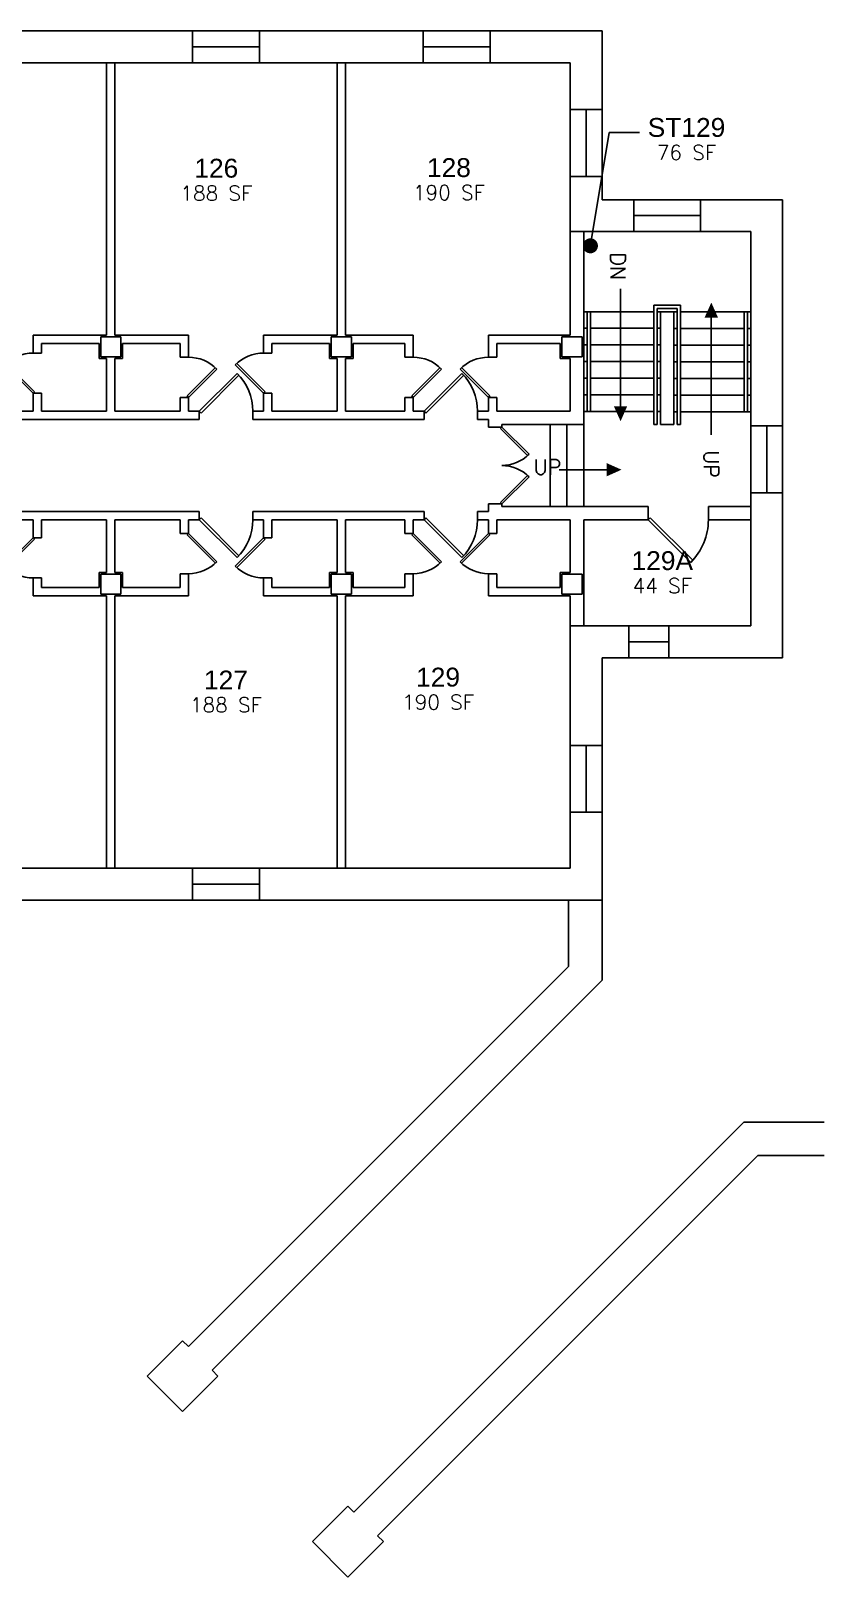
# Model space of a CAD drawing. Header units: inches. Extents: x -2 to 2969, y -44 to 2070.
# Drawn here: x 2494 to 2969, y 1097 to 2022 of the extents above; entities that cross this region are included whole.
import ezdxf
from ezdxf import colors
from ezdxf.entities.mleader import LeaderData, LeaderLine
from ezdxf.enums import TextEntityAlignment as Align
from ezdxf.math import Vec2, Vec3

# ---------------------------------------------------------------- set-up
doc = ezdxf.new("R2010")
doc.units = ezdxf.units.IN
doc.header["$MEASUREMENT"] = 0
doc.layers.get('0').update_dxf_attribs({"linetype": 'CONTINUOUS'})
for name, color, linetype in [('A-DOOR', 2, 'CONTINUOUS'), ('A-FLOR-LEVL', 3, 'CONTINUOUS'), ('A-GLAZ', 2, 'CONTINUOUS'), ('A-SPAC-ANOT', 7, 'CONTINUOUS'), ('A-SPAC-RMNO', 4, 'CONTINUOUS'), ('A-SPAC-RMTW', 4, 'CONTINUOUS'), ('A-WALL', 7, 'CONTINUOUS'), ('L-SITE', 1, 'CONTINUOUS'), ('S-COLS', 5, 'CONTINUOUS')]:
    doc.layers.add(name, color=color, linetype=linetype)
doc.styles.add('FAI1', font='arial.ttf')
doc.styles.add('ROMANS', font='ROMANS.shx')
doc.styles.add('simplex', font='simplex.shx')

# ---------------------------------------------------------------- blocks, each defined once
blk = doc.blocks.new('ARR')
blk.add_line((0, 0), (0, -70.14275))
blk.add_solid([(-4, 0), (4, 0), (0, 8.96525)])
blk = doc.blocks.new('AWI002')
blk.add_line((-0.5, -1), (0.5, -1))
blk = doc.blocks.new('ADO001')
for p, q in [((0.207106, 0.707105), (-0.499999, 0)), ((-0.465625, -0.034373), (0.240643, 0.671896)), ((-0.499999, 0), (-0.465625, -0.034373))]:
    blk.add_line(p, q)
blk.add_arc((-0.499999, 0), 0.999997, 0, 45)
blk = doc.blocks.new('ADO101')
for p, q in [((0.465624, -0.034373), (-0.240645, 0.671896)), ((-0.207108, 0.707105), (0.499997, 0)), ((0.499997, 0), (0.465624, -0.034373))]:
    blk.add_line(p, q)
blk.add_arc((0.499997, 0), 0.999997, 135, 180)
blk = doc.blocks.new('ADO401')
for p, q in [((-0.146, 0.354), (-0.5, 0)), ((-0.483, -0.017), (-0.13, 0.336)), ((-0.13, 0.336), (-0.146, 0.354)), ((0.13, 0.336), (0.146, 0.354)), ((0.483, -0.017), (0.13, 0.336)), ((0.146, 0.354), (0.5, 0)), ((-0.5, 0), (-0.483, -0.017)), ((0.5, 0), (0.483, -0.017))]:
    blk.add_line(p, q)
for centre, start, end in [((-0.5, 0), 0, 45), ((0.5, 0), 135, 180)]:
    blk.add_arc(centre, 0.5, start, end)
blk = doc.blocks.new('FMGRM1')
at = {"style": 'FAI1'}
for tag, p in [('DATA1', (0, -0.284)), ('DATA2', (0, -0.443)), ('DATA3', (0, -0.602)), ('DATA4', (0, -0.762)), ('DATA5', (0, -0.921))]:
    blk.add_attdef(tag, text='', height=0.117, dxfattribs=at).set_placement(p, align=Align.CENTER)
at = {"layer": 'A-SPAC-RMNO', "style": 'FAI1'}
blk.add_attdef('RMNUMB', text='', height=0.16, dxfattribs=at).set_placement((0, 0), align=Align.MIDDLE)
blk = doc.blocks.new('_Dot')
at = {"color": 0, "linetype": 'ByBlock', "lineweight": -2}
blk.add_line((-0.5, 0), (-1, 0), dxfattribs=at)
at = {"color": 0, "linetype": 'ByBlock', "const_width": 0.5}
blk.add_lwpolyline([(-0.25, 0, 1), (0.25, 0, 1)], format="xyb", close=True, dxfattribs=at)

msp = doc.modelspace()

# ---------------------------------------------------------------- linework, layer by layer
at = {"layer": 'A-FLOR-LEVL'}
for p, q in [((2824.69, 1853.69), (2866.69, 1853.69)), ((2826.69, 1793.9), (2826.69, 1853.69)), ((2828.69, 1793.9), (2828.69, 1853.69)), ((2866.69, 1786.19), (2866.69, 1857.69)), ((2882.69, 1857.69), (2866.69, 1857.69)), ((2868.69, 1786.19), (2868.69, 1855.69)), ((2880.69, 1855.69), (2868.69, 1855.69)), ((2868.69, 1853.69), (2870.69, 1853.69)), ((2880.69, 1853.69), (2878.69, 1853.69)), ((2880.69, 1786.19), (2880.69, 1855.69)), ((2882.69, 1786.19), (2882.69, 1857.69)), ((2924.69, 1853.69), (2882.69, 1853.69)), ((2920.69, 1793.69), (2920.69, 1853.69)), ((2922.69, 1793.69), (2922.69, 1853.69)), ((2824.69, 1843.9), (2826.69, 1843.9)), ((2828.69, 1843.9), (2866.69, 1843.9)), ((2868.69, 1843.9), (2870.69, 1843.9)), ((2880.69, 1843.69), (2878.69, 1843.69)), ((2920.69, 1843.69), (2882.69, 1843.69)), ((2924.69, 1843.69), (2922.69, 1843.69)), ((2824.69, 1833.9), (2826.69, 1833.9)), ((2828.69, 1833.9), (2866.69, 1833.9)), ((2868.69, 1833.9), (2870.69, 1833.9)), ((2880.69, 1833.69), (2878.69, 1833.69)), ((2920.69, 1833.69), (2882.69, 1833.69)), ((2924.69, 1833.69), (2922.69, 1833.69)), ((2824.69, 1823.9), (2826.69, 1823.9)), ((2828.69, 1823.9), (2866.69, 1823.9)), ((2868.69, 1823.9), (2870.69, 1823.9)), ((2880.69, 1823.69), (2878.69, 1823.69)), ((2920.69, 1823.69), (2882.69, 1823.69)), ((2924.69, 1823.69), (2922.69, 1823.69)), ((2824.69, 1813.9), (2826.69, 1813.9)), ((2828.69, 1813.9), (2866.69, 1813.9)), ((2868.69, 1813.9), (2870.69, 1813.9)), ((2880.69, 1813.69), (2878.69, 1813.69)), ((2920.69, 1813.69), (2882.69, 1813.69)), ((2924.69, 1813.69), (2922.69, 1813.69)), ((2824.69, 1803.9), (2826.69, 1803.9)), ((2828.69, 1803.9), (2866.69, 1803.9)), ((2868.69, 1803.9), (2870.69, 1803.9)), ((2880.69, 1803.69), (2878.69, 1803.69)), ((2920.69, 1803.69), (2882.69, 1803.69)), ((2924.69, 1803.69), (2922.69, 1803.69)), ((2804.69, 1786.19), (2804.69, 1737.19)), ((2814.69, 1786.19), (2814.69, 1737.19)), ((2824.69, 1793.9), (2866.69, 1793.9)), ((2824.69, 1786.19), (2824.69, 1737.19)), ((2866.69, 1786.19), (2868.69, 1786.19)), ((2868.69, 1793.9), (2870.69, 1793.9)), ((2880.69, 1793.69), (2878.69, 1793.69)), ((2880.69, 1786.19), (2882.69, 1786.19)), ((2924.69, 1793.69), (2882.69, 1793.69)), ((2838.36, 1759.16), (2809.99, 1759.16))]:
    msp.add_line(p, q, dxfattribs=at)
msp.add_solid([(2838.36, 1763.16), (2838.36, 1755.16), (2847.33, 1759.16)], dxfattribs=at)
at = {"layer": 'A-GLAZ'}
for p, q in [((2630.69, 2021.69), (2590.69, 2021.69)), ((2768.69, 2021.69), (2728.69, 2021.69)), ((2630.69, 2002.69), (2590.69, 2002.69)), ((2768.69, 2002.69), (2728.69, 2002.69)), ((2816.51, 1934.69), (2816.51, 1974.69)), ((2835.69, 1934.69), (2835.69, 1974.69)), ((2854.69, 1920.69), (2894.69, 1920.69)), ((2854.69, 1901.69), (2894.69, 1901.69)), ((2924.69, 1745.33), (2924.69, 1785.33)), ((2943.69, 1745.33), (2943.69, 1785.33)), ((2875.69, 1665.69), (2851.69, 1665.69)), ((2875.69, 1646.69), (2851.69, 1646.69)), ((2816.69, 1554.19), (2816.69, 1594.19)), ((2835.69, 1554.19), (2835.69, 1594.19)), ((2590.69, 1520.69), (2630.69, 1520.69)), ((2590.69, 1501.69), (2630.69, 1501.69))]:
    msp.add_line(p, q, dxfattribs=at)
at = {"layer": 'A-WALL'}
for p, q in [((1003.69, 2021.69), (2835.69, 2021.69)), ((2590.69, 2002.69), (2590.69, 2021.69)), ((2630.69, 2002.69), (2630.69, 2021.69)), ((2728.69, 2021.69), (2728.69, 2002.69)), ((2768.69, 2021.69), (2768.69, 2002.69)), ((2835.69, 1920.69), (2835.69, 2021.69)), ((2816.51, 2002.69), (983.69, 2002.69)), ((2539.19, 2002.69), (2539.19, 1839.69)), ((2544.19, 2002.69), (2544.19, 1839.69)), ((2677.19, 2002.69), (2677.19, 1839.69)), ((2682.19, 2002.69), (2682.19, 1839.69)), ((2816.51, 2002.69), (2816.51, 1839.69)), ((2816.51, 1974.69), (2835.69, 1974.69)), ((2816.51, 1934.69), (2835.69, 1934.69)), ((2835.69, 1920.69), (2943.69, 1920.69)), ((2854.69, 1901.69), (2854.69, 1920.69)), ((2894.69, 1901.69), (2894.69, 1920.69)), ((2943.69, 1920.69), (2943.69, 1646.69)), ((2924.69, 1901.69), (2816.51, 1901.69)), ((2824.69, 1786.19), (2824.69, 1901.69)), ((2924.69, 1665.69), (2924.69, 1901.69)), ((2870.69, 1786.19), (2870.69, 1853.69)), ((2878.69, 1853.69), (2870.69, 1853.69)), ((2878.69, 1786.19), (2878.69, 1853.69)), ((2495.19, 1839.69), (2539.19, 1839.69)), ((2495.19, 1839.69), (2495.19, 1828.94)), ((2500.19, 1834.69), (2534.69, 1834.69)), ((2500.19, 1834.69), (2500.19, 1828.94)), ((2539.19, 1839.69), (2534.69, 1839.69)), ((2534.69, 1834.69), (2534.69, 1825.69)), ((2544.19, 1839.69), (2588.19, 1839.69)), ((2548.69, 1839.69), (2544.19, 1839.69)), ((2548.69, 1834.69), (2583.19, 1834.69)), ((2548.69, 1825.69), (2548.69, 1834.69)), ((2583.19, 1834.69), (2583.19, 1826.44)), ((2588.19, 1839.69), (2588.19, 1826.44)), ((2633.19, 1839.69), (2633.19, 1828.94)), ((2677.19, 1839.69), (2633.19, 1839.69)), ((2638.19, 1834.69), (2638.19, 1828.94)), ((2638.19, 1834.69), (2672.69, 1834.69)), ((2672.69, 1834.69), (2672.69, 1825.69)), ((2673.69, 1839.69), (2677.19, 1839.69)), ((2686.69, 1839.69), (2682.19, 1839.69)), ((2682.19, 1839.69), (2722.69, 1839.69)), ((2686.69, 1834.69), (2717.69, 1834.69)), ((2686.69, 1825.69), (2686.69, 1834.69)), ((2717.69, 1834.69), (2717.69, 1826.44)), ((2722.69, 1839.69), (2722.69, 1826.44)), ((2767.69, 1839.69), (2767.69, 1826.44)), ((2767.69, 1839.69), (2816.51, 1839.69)), ((2772.69, 1834.69), (2772.69, 1826.44)), ((2772.69, 1834.69), (2810.69, 1834.69)), ((2816.51, 1839.69), (2810.69, 1839.69)), ((2810.69, 1834.69), (2810.69, 1825.69)), ((2500.19, 1828.94), (2495.19, 1828.94)), ((2534.69, 1825.69), (2539.19, 1825.69)), ((2539.19, 1825.69), (2539.19, 1794.19)), ((2544.19, 1825.69), (2544.19, 1794.19)), ((2544.19, 1825.69), (2548.69, 1825.69)), ((2588.19, 1826.44), (2583.19, 1826.44)), ((2638.19, 1828.94), (2633.19, 1828.94)), ((2672.69, 1825.69), (2677.19, 1825.69)), ((2677.19, 1825.69), (2677.19, 1794.19)), ((2682.19, 1825.69), (2682.19, 1794.19)), ((2682.19, 1825.69), (2686.69, 1825.69)), ((2717.69, 1826.44), (2722.69, 1826.44)), ((2772.69, 1826.44), (2767.69, 1826.44)), ((2810.69, 1825.69), (2816.51, 1825.69)), ((2816.51, 1794.19), (2816.51, 1825.69)), ((2495.19, 1804.94), (2495.19, 1794.19)), ((2500.19, 1804.94), (2495.19, 1804.94)), ((2500.19, 1804.94), (2500.19, 1794.19)), ((2633.19, 1804.94), (2633.19, 1794.19)), ((2638.19, 1804.94), (2633.19, 1804.94)), ((2638.19, 1804.94), (2638.19, 1794.19)), ((2583.19, 1802.44), (2583.19, 1794.19)), ((2588.19, 1802.44), (2583.19, 1802.44)), ((2588.19, 1802.44), (2588.19, 1794.19)), ((2717.69, 1802.44), (2717.69, 1794.19)), ((2717.69, 1802.44), (2722.69, 1802.44)), ((2722.69, 1802.44), (2722.69, 1794.19)), ((2767.69, 1802.44), (2767.69, 1794.19)), ((2772.69, 1802.44), (2767.69, 1802.44)), ((2772.69, 1802.44), (2772.69, 1794.19)), ((2488.69, 1794.19), (2495.19, 1794.19)), ((2488.69, 1789.19), (2594.69, 1789.19)), ((2500.19, 1794.19), (2539.19, 1794.19)), ((2544.19, 1794.19), (2583.19, 1794.19)), ((2588.19, 1794.19), (2594.69, 1794.19)), ((2594.69, 1789.19), (2594.69, 1794.19)), ((2626.69, 1794.19), (2633.19, 1794.19)), ((2626.69, 1789.19), (2626.69, 1794.19)), ((2626.69, 1789.19), (2729.19, 1789.19)), ((2638.19, 1794.19), (2677.19, 1794.19)), ((2682.19, 1794.19), (2717.69, 1794.19)), ((2722.69, 1794.19), (2729.19, 1794.19)), ((2729.19, 1789.19), (2729.19, 1794.19)), ((2761.19, 1794.19), (2767.69, 1794.19)), ((2761.19, 1789.19), (2761.19, 1794.19)), ((2761.19, 1789.19), (2767.69, 1789.19)), ((2767.69, 1784.69), (2767.69, 1789.19)), ((2772.69, 1794.19), (2816.51, 1794.19)), ((2775.69, 1786.19), (2824.69, 1786.19)), ((2775.69, 1784.69), (2775.69, 1786.19)), ((2870.69, 1786.19), (2878.69, 1786.19)), ((2767.69, 1784.69), (2775.69, 1784.69)), ((2924.69, 1785.33), (2943.69, 1785.33)), ((2924.69, 1745.33), (2943.69, 1745.33)), ((2488.69, 1734.19), (2594.69, 1734.19)), ((2594.69, 1734.19), (2594.69, 1729.19)), ((2626.69, 1734.19), (2626.69, 1729.19)), ((2626.69, 1734.19), (2729.19, 1734.19)), ((2729.19, 1734.19), (2729.19, 1729.19)), ((2761.19, 1734.19), (2761.19, 1729.19)), ((2761.19, 1734.19), (2767.69, 1734.19)), ((2767.69, 1734.19), (2767.69, 1738.69)), ((2767.69, 1738.69), (2775.69, 1738.69)), ((2775.69, 1737.19), (2775.69, 1738.69)), ((2775.69, 1737.19), (2863.3, 1737.19)), ((2863.3, 1729.19), (2863.3, 1737.19)), ((2899.3, 1737.19), (2924.69, 1737.19)), ((2899.3, 1729.19), (2899.3, 1737.19)), ((2488.69, 1729.19), (2495.19, 1729.19)), ((2495.19, 1718.44), (2495.19, 1729.19)), ((2500.19, 1718.44), (2500.19, 1729.19)), ((2500.19, 1729.19), (2539.19, 1729.19)), ((2539.19, 1697.69), (2539.19, 1729.19)), ((2544.19, 1729.19), (2583.19, 1729.19)), ((2544.19, 1697.69), (2544.19, 1729.19)), ((2583.19, 1720.94), (2583.19, 1729.19)), ((2588.19, 1720.94), (2583.19, 1720.94)), ((2588.19, 1720.94), (2588.19, 1729.19)), ((2588.19, 1729.19), (2594.69, 1729.19)), ((2626.69, 1729.19), (2633.19, 1729.19)), ((2633.19, 1718.44), (2633.19, 1729.19)), ((2638.19, 1718.44), (2638.19, 1729.19)), ((2638.19, 1729.19), (2677.19, 1729.19)), ((2677.19, 1697.69), (2677.19, 1729.19)), ((2682.19, 1729.19), (2717.69, 1729.19)), ((2682.19, 1697.69), (2682.19, 1729.19)), ((2717.69, 1720.94), (2717.69, 1729.19)), ((2717.69, 1720.94), (2722.69, 1720.94)), ((2722.69, 1720.94), (2722.69, 1729.19)), ((2722.69, 1729.19), (2729.19, 1729.19)), ((2761.19, 1729.19), (2767.69, 1729.19)), ((2764.69, 1729.19), (2767.69, 1729.19)), ((2767.69, 1720.94), (2767.69, 1729.19)), ((2772.69, 1720.94), (2767.69, 1720.94)), ((2772.69, 1720.94), (2772.69, 1729.19)), ((2772.69, 1729.19), (2816.69, 1729.19)), ((2816.69, 1697.69), (2816.69, 1729.19)), ((2824.69, 1665.69), (2824.69, 1729.19)), ((2824.69, 1729.19), (2863.3, 1729.19)), ((2899.3, 1729.19), (2924.69, 1729.19)), ((2500.19, 1718.44), (2495.19, 1718.44)), ((2638.19, 1718.44), (2633.19, 1718.44)), ((2500.19, 1694.44), (2495.19, 1694.44)), ((2495.19, 1683.69), (2495.19, 1694.44)), ((2500.19, 1688.69), (2500.19, 1694.44)), ((2534.69, 1697.69), (2539.19, 1697.69)), ((2534.69, 1688.69), (2534.69, 1697.69)), ((2544.19, 1697.69), (2548.69, 1697.69)), ((2548.69, 1697.69), (2548.69, 1688.69)), ((2588.19, 1696.94), (2583.19, 1696.94)), ((2583.19, 1688.69), (2583.19, 1696.94)), ((2588.19, 1683.69), (2588.19, 1696.94)), ((2638.19, 1694.44), (2633.19, 1694.44)), ((2633.19, 1683.69), (2633.19, 1694.44)), ((2638.19, 1688.69), (2638.19, 1694.44)), ((2672.69, 1697.69), (2677.19, 1697.69)), ((2672.69, 1688.69), (2672.69, 1697.69)), ((2682.19, 1697.69), (2686.69, 1697.69)), ((2686.69, 1697.69), (2686.69, 1688.69)), ((2717.69, 1696.94), (2722.69, 1696.94)), ((2717.69, 1688.69), (2717.69, 1696.94)), ((2722.69, 1683.69), (2722.69, 1696.94)), ((2772.69, 1696.94), (2767.69, 1696.94)), ((2767.69, 1683.69), (2767.69, 1696.94)), ((2772.69, 1688.69), (2772.69, 1696.94)), ((2810.69, 1697.69), (2810.69, 1688.69)), ((2816.69, 1697.69), (2810.69, 1697.69)), ((2824.69, 1683.69), (2824.69, 1697.69)), ((2495.19, 1683.69), (2539.19, 1683.69)), ((2500.19, 1688.69), (2534.69, 1688.69)), ((2539.19, 1683.69), (2534.69, 1683.69)), ((2539.19, 1520.69), (2539.19, 1683.69)), ((2548.69, 1683.69), (2544.19, 1683.69)), ((2544.19, 1683.69), (2588.19, 1683.69)), ((2544.19, 1520.69), (2544.19, 1683.69)), ((2548.69, 1688.69), (2583.19, 1688.69)), ((2677.19, 1683.69), (2633.19, 1683.69)), ((2638.19, 1688.69), (2672.69, 1688.69)), ((2673.69, 1683.69), (2677.19, 1683.69)), ((2677.19, 1520.69), (2677.19, 1683.69)), ((2682.19, 1683.69), (2722.69, 1683.69)), ((2686.69, 1683.69), (2682.19, 1683.69)), ((2682.19, 1520.69), (2682.19, 1683.69)), ((2686.69, 1688.69), (2717.69, 1688.69)), ((2767.69, 1683.69), (2816.51, 1683.69)), ((2772.69, 1688.69), (2810.69, 1688.69)), ((2810.69, 1683.69), (2816.69, 1683.69)), ((2816.69, 1520.69), (2816.69, 1683.69)), ((2924.69, 1665.69), (2816.69, 1665.69)), ((2851.69, 1665.69), (2851.69, 1646.69)), ((2875.69, 1665.69), (2875.69, 1646.69)), ((2835.69, 1646.69), (2943.69, 1646.69)), ((2835.69, 1646.69), (2835.69, 1501.69)), ((2816.69, 1594.19), (2835.69, 1594.19)), ((2816.69, 1554.19), (2835.69, 1554.19)), ((1106.69, 1520.69), (2816.69, 1520.69)), ((2590.69, 1520.69), (2590.69, 1501.69)), ((2630.69, 1520.69), (2630.69, 1501.69)), ((2835.69, 1501.69), (1133.69, 1501.69))]:
    msp.add_line(p, q, dxfattribs=at)
at = {"layer": 'L-SITE'}
for p, q in [((2815.69, 1501.69), (2815.69, 1461.98)), ((2835.69, 1501.69), (2835.69, 1453.69)), ((2815.69, 1461.98), (2588.2, 1234.49)), ((2835.69, 1453.69), (2602.34, 1220.35)), ((2920.54, 1368.84), (2687.2, 1135.49)), ((2968.54, 1368.84), (2920.54, 1368.84)), ((2928.82, 1348.84), (2701.34, 1121.35)), ((2968.54, 1348.84), (2928.82, 1348.84)), ((2584.66, 1238.03), (2563.45, 1216.81)), ((2588.2, 1234.49), (2584.66, 1238.03)), ((2584.66, 1195.6), (2563.45, 1216.81)), ((2605.88, 1216.81), (2584.66, 1195.6)), ((2605.88, 1216.81), (2602.34, 1220.35)), ((2683.66, 1139.03), (2662.45, 1117.82)), ((2683.66, 1139.03), (2687.2, 1135.49)), ((2701.34, 1121.35), (2704.87, 1117.82)), ((2662.45, 1117.82), (2683.66, 1096.6)), ((2704.87, 1117.82), (2683.66, 1096.6))]:
    msp.add_line(p, q, dxfattribs=at)
at = {"layer": 'S-COLS'}
for p, q in [((2535.69, 1826.69), (2535.69, 1838.69)), ((2535.69, 1838.69), (2547.69, 1838.69)), ((2547.69, 1838.69), (2547.69, 1826.69)), ((2673.69, 1838.69), (2685.69, 1838.69)), ((2673.69, 1826.69), (2673.69, 1838.69)), ((2685.69, 1838.69), (2685.69, 1826.69)), ((2811.69, 1826.69), (2811.69, 1838.69)), ((2811.69, 1838.69), (2823.69, 1838.69)), ((2823.69, 1838.69), (2823.69, 1826.69)), ((2547.69, 1826.69), (2535.69, 1826.69)), ((2685.69, 1826.69), (2673.69, 1826.69)), ((2823.69, 1826.69), (2811.69, 1826.69)), ((2535.69, 1696.69), (2535.69, 1684.69)), ((2547.69, 1696.69), (2535.69, 1696.69)), ((2547.69, 1684.69), (2547.69, 1696.69)), ((2685.69, 1696.69), (2673.69, 1696.69)), ((2673.69, 1696.69), (2673.69, 1684.69)), ((2685.69, 1684.69), (2685.69, 1696.69)), ((2811.69, 1696.69), (2811.69, 1684.69)), ((2823.69, 1696.69), (2811.69, 1696.69)), ((2823.69, 1684.69), (2823.69, 1696.69)), ((2535.69, 1684.69), (2547.69, 1684.69)), ((2673.69, 1684.69), (2685.69, 1684.69)), ((2811.69, 1684.69), (2823.69, 1684.69))]:
    msp.add_line(p, q, dxfattribs=at)

# ---------------------------------------------------------------- block references
at = {"layer": 'A-DOOR', "zscale": 80}
for name, p, xscale, yscale, rotation in [('ADO001', (2495.19, 1816.94), 24, 24, 89.99999999999999), ('ADO101', (2588.19, 1814.44), 24, 24, 270), ('ADO001', (2633.19, 1816.94), 24, 24, 89.99999999999999), ('ADO101', (2722.69, 1814.44), 24, 24, 270), ('ADO001', (2767.69, 1814.44), 24, 24, 89.99999999999999), ('ADO401', (2775.69, 1761.69), 46, 46, 270), ('ADO001', (2610.69, 1729.19), -32, 32, 180), ('ADO001', (2745.19, 1729.19), -32, 32, 180), ('ADO001', (2881.3, 1729.19), -36, 36, 180), ('ADO101', (2588.19, 1708.94), -24, 24, 270), ('ADO101', (2722.69, 1708.94), -24, 24, 270), ('ADO001', (2767.69, 1708.94), -24, 24, 89.99999999999999), ('ADO001', (2495.19, 1706.44), -24, 24, 89.99999999999999), ('ADO001', (2633.19, 1706.44), -24, 24, 89.99999999999999)]:
    msp.add_blockref(name, p, dxfattribs=dict(at, xscale=xscale, yscale=yscale, rotation=rotation))
at = {"layer": 'A-DOOR', "xscale": 32, "yscale": 32, "zscale": 80}
for p in [(2610.69, 1794.19), (2745.19, 1794.19)]:
    msp.add_blockref('ADO001', p, dxfattribs=at)
at = {"layer": 'A-FLOR-LEVL', "rotation": 180}
msp.add_blockref('ARR', (2846.76, 1797.15), dxfattribs=at)
at = {"layer": 'A-FLOR-LEVL'}
msp.add_blockref('ARR', (2901.06, 1850.21), dxfattribs=at)
at = {"layer": 'A-GLAZ', "zscale": 36}
for p, xscale, yscale in [((2610.69, 2021.69), 40, 9.501261), ((2748.69, 2021.69), 40, 9.501261), ((2863.69, 1665.69), 24, 9.5)]:
    msp.add_blockref('AWI002', p, dxfattribs=dict(at, xscale=xscale, yscale=yscale))
at = {"layer": 'A-GLAZ', "xscale": 40, "zscale": 36}
for p, yscale, rotation in [((2835.69, 1954.69), 9.591094, 270), ((2874.69, 1901.69), 9.499999999999886, 180), ((2943.69, 1765.33), 9.5, 270), ((2835.69, 1574.19), 9.5, 270), ((2610.69, 1501.69), 9.5, 180)]:
    msp.add_blockref('AWI002', p, dxfattribs=dict(at, yscale=yscale, rotation=rotation))
at = {"layer": 'A-SPAC-RMTW'}
ref = msp.add_blockref('FMGRM1', (2886.22, 1963.95), dxfattribs=dict(at, xscale=70.54999999999998, yscale=70.54999999999998, zscale=70.54999999999998))
ref.add_attrib('RMNUMB', 'ST129', dxfattribs={"layer": 'A-SPAC-RMNO', "height": 11.288, "style": 'FAI1'}).set_placement((2886.22, 1963.95), align=Align.MIDDLE)
ref = msp.add_blockref('FMGRM1', (2604.87, 1939.57), dxfattribs=dict(at, xscale=70.54999999999998, yscale=70.54999999999998, zscale=70.54999999999998))
ref.add_attrib('RMNUMB', '126', dxfattribs={"layer": 'A-SPAC-RMNO', "height": 11.288, "style": 'FAI1'}).set_placement((2604.87, 1939.57), align=Align.MIDDLE)
ref = msp.add_blockref('FMGRM1', (2744.04, 1939.92), dxfattribs=dict(at, xscale=70.54999999999998, yscale=70.54999999999998, zscale=70.54999999999998))
ref.add_attrib('RMNUMB', '128', dxfattribs={"layer": 'A-SPAC-RMNO', "height": 11.288, "style": 'FAI1'}).set_placement((2744.04, 1939.92), align=Align.MIDDLE)
ref = msp.add_blockref('FMGRM1', (2871.73, 1704.77), dxfattribs=dict(at, xscale=70.54999999999998, yscale=70.54999999999998, zscale=70.54999999999998))
ref.add_attrib('RMNUMB', '129A', dxfattribs={"layer": 'A-SPAC-RMNO', "height": 11.288, "style": 'FAI1'}).set_placement((2871.73, 1704.77), align=Align.MIDDLE)
ref = msp.add_blockref('FMGRM1', (2610.61, 1633.42), dxfattribs=dict(at, xscale=70.54999999999998, yscale=70.54999999999998, zscale=70.54999999999998))
ref.add_attrib('RMNUMB', '127', dxfattribs={"layer": 'A-SPAC-RMNO', "height": 11.288, "style": 'FAI1'}).set_placement((2610.61, 1633.42), align=Align.MIDDLE)
ref = msp.add_blockref('FMGRM1', (2737.57, 1635.07), dxfattribs=dict(at, xscale=70.54999999999998, yscale=70.54999999999998, zscale=70.54999999999998))
ref.add_attrib('RMNUMB', '129', dxfattribs={"layer": 'A-SPAC-RMNO', "height": 11.288, "style": 'FAI1'}).set_placement((2737.57, 1635.07), align=Align.MIDDLE)

# ---------------------------------------------------------------- texts
at = {"layer": 'A-FLOR-LEVL', "style": 'simplex'}
for s, p in [('DN', (2840.79, 1889.18)), ('UP', (2896.56, 1770.85))]:
    msp.add_text(s, height=9, rotation=270, dxfattribs=at).set_placement(p)
msp.add_text('UP', height=9, dxfattribs=at).set_placement((2794.74, 1756.19))
at = {"layer": 'A-SPAC-ANOT', "style": 'ROMANS'}
for s, p in [('76 SF', (2886.22, 1944.55)), ('188 SF', (2604.87, 1920.17)), ('190 SF', (2744.04, 1920.52)), ('44 SF', (2871.73, 1685.37)), ('188 SF', (2610.61, 1614.01)), ('190 SF', (2737.57, 1615.67))]:
    msp.add_text(s, height=8.819, dxfattribs=at).set_placement(p, align=Align.CENTER)

# ---------------------------------------------------------------- leaders
at = {"layer": 'A-SPAC-RMTW'}
ml = msp.add_multileader_mtext('Standard', dxfattribs=at)
ml.set_content('', color=256, style='simplex')
ml.set_leader_properties()
ml.set_arrow_properties(name='DOT')
ml.build(insert=Vec2(0, 0))
ml.multileader.update_dxf_attribs({"text_left_attachment_type": 2, "text_right_attachment_type": 2, "dogleg_length": 0.0938, "arrow_head_size": 9, "scale": 192})
ctx = ml.context
ctx.base_point, ctx.scale, ctx.char_height, ctx.arrow_head_size, ctx.landing_gap_size, ctx.plane_origin = Vec3(2858.02, 1960.97), 192, 96, 9, 6, Vec3(2828.71, 1893.12)
ctx.left_attachment, ctx.right_attachment = 2, 2
notes = []
notes.append((ctx, [(0, (1, 1, 0), (2840.02, 1960.97), (1, 0), 18, [(0, [(2828.71, 1893.12)], 0, [])])]))
ctx.mtext.insert, ctx.mtext.flow_direction = Vec3(2864.02, 2008.97), 5
for ctx, leaders in notes:
    for number, flags, end, landing, length, lines in leaders:
        leader = LeaderData()
        leader.index, (leader.has_last_leader_line, leader.has_dogleg_vector, leader.attachment_direction) = number, flags
        leader.last_leader_point, leader.dogleg_vector, leader.dogleg_length = Vec3(end), Vec3(landing), length
        for number, points, colour, breaks in lines:
            line = LeaderLine()
            line.index, line.vertices, line.color, line.breaks = number, Vec3.list(points), colors.encode_raw_color(colour), breaks
            leader.lines.append(line)
        ctx.leaders.append(leader)

doc.saveas('drawing.dxf')
